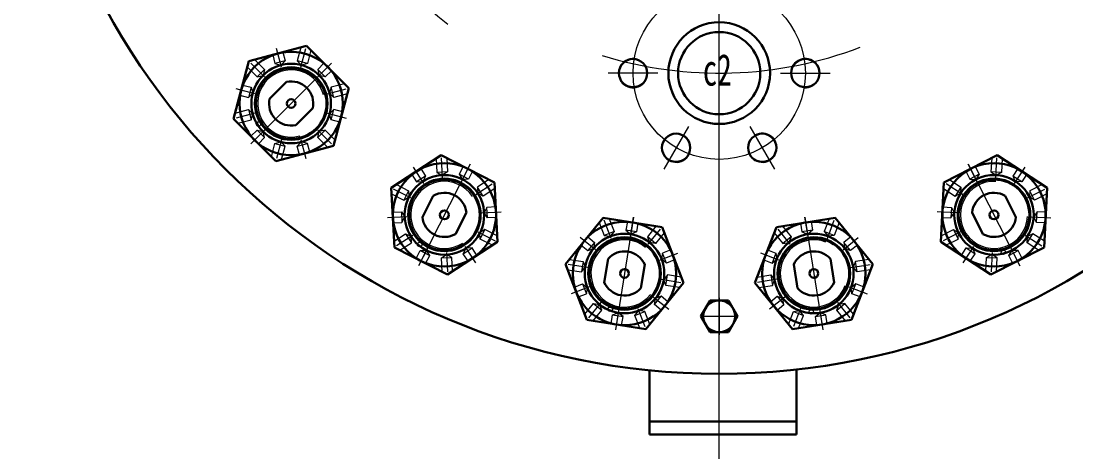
# Model space of a CAD drawing. Extents: x -2309 to 594, y 0 to 1373.
# Drawn here: x 100.3 to 219.7, y 71 to 119.7 of the extents above; entities that cross this region are included whole.
import ezdxf
from ezdxf.lldxf.tags import DXFTag

# ---------------------------------------------------------------- set-up
doc = ezdxf.new("R2010")
doc.units = 0
doc.header["$MEASUREMENT"] = 0
for name, color, linetype in [('Layer0', 7, 'Continuous'), ('Layer2', 7, 'Continuous'), ('Layer4', 7, 'Continuous'), ('Layer8', 7, 'Continuous')]:
    doc.layers.add(name, color=color, linetype=linetype)
doc.styles.add('PicadTxt 1', font='SIMFANG.TTF', dxfattribs={"height": 0.2})
tags = doc.linetypes.add('DASHED', pattern=[5.5, 4.5, -1]).pattern_tags.tags
tags[6:7] = [DXFTag(74, 4), DXFTag(75, 0), DXFTag(340, '0'), DXFTag(46, 0.0), DXFTag(50, 0.0), DXFTag(44, 0.0), DXFTag(45, 0.0)]
tags[4:5] = [DXFTag(74, 4), DXFTag(75, 0), DXFTag(340, '0'), DXFTag(46, 0.0), DXFTag(50, 0.0), DXFTag(44, 0.0), DXFTag(45, 0.0)]
tags = doc.linetypes.add('中心线', pattern=[20.6, 15, -1.8, 2, -1.8]).pattern_tags.tags
tags[10:11] = [DXFTag(74, 4), DXFTag(75, 0), DXFTag(340, '0'), DXFTag(46, 0.0), DXFTag(50, 0.0), DXFTag(44, 0.0), DXFTag(45, 0.0)]
tags[8:9] = [DXFTag(74, 4), DXFTag(75, 0), DXFTag(340, '0'), DXFTag(46, 0.0), DXFTag(50, 0.0), DXFTag(44, 0.0), DXFTag(45, 0.0)]
tags[6:7] = [DXFTag(74, 4), DXFTag(75, 0), DXFTag(340, '0'), DXFTag(46, 0.0), DXFTag(50, 0.0), DXFTag(44, 0.0), DXFTag(45, 0.0)]
tags[4:5] = [DXFTag(74, 4), DXFTag(75, 0), DXFTag(340, '0'), DXFTag(46, 0.0), DXFTag(50, 0.0), DXFTag(44, 0.0), DXFTag(45, 0.0)]
tags = doc.linetypes.add('实线', pattern=[0, 0]).pattern_tags.tags
tags[4:5] = [DXFTag(74, 4), DXFTag(75, 0), DXFTag(340, '0'), DXFTag(46, 0.0), DXFTag(50, 0.0), DXFTag(44, 0.0), DXFTag(45, 0.0)]

msp = doc.modelspace()

# ---------------------------------------------------------------- linework, layer by layer
at = {"layer": 'Layer0', "color": 0, "linetype": '实线', "lineweight": 30}
for p, q in [((171.45154, 72.94029), (171.45154, 80.1936)), ((188.09709, 72.94029), (188.09709, 80.2865)), ((188.09709, 74.40047), (171.45154, 74.40047)), ((171.45154, 72.94029), (188.09709, 72.94029))]:
    msp.add_line(p, q, dxfattribs=at)
for centre, radius in [((179.33588, 158.79918), 79), ((179.33588, 113.79917), 5.75), ((179.33588, 113.79917), 4.65), ((130.8991, 110.36235), 4.5), ((130.8991, 110.36235), 4.1), ((148.23756, 97.76522), 4.5), ((148.23756, 97.76522), 4.1), ((210.43426, 97.76523), 4.5), ((210.43426, 97.76523), 4.1), ((168.62015, 91.14252), 4.5), ((190.05167, 91.14252), 4.5), ((168.62015, 91.14252), 4.1), ((190.05167, 91.14252), 4.1)]:
    msp.add_circle(centre, radius, dxfattribs=at)
at = {"layer": 'Layer2', "color": 5, "linetype": '中心线', "lineweight": 5}
msp.add_line((179.33588, 60.42321), (179.33588, 260.16071), dxfattribs=at)
msp.add_circle((179.33588, 113.79917), 9.75, dxfattribs=at)
for radius, start, end in [(50, 124.9849625, -127.8704267), (45, -107.112212, -69.2191419)]:
    msp.add_arc((179.33588, 158.79918), radius, start, end, dxfattribs=at)
at = {"layer": 'Layer8', "color": 0, "linetype": '实线', "lineweight": 30}
for p, q in [((132.64618, 116.88237), (126.12618, 115.1354)), ((137.41911, 112.10936), (132.64618, 116.88237)), ((126.12618, 115.1354), (124.37908, 108.6153)), ((128.45505, 110.88817), (130.37335, 112.80649)), ((135.67203, 105.58939), (137.41911, 112.10936)), ((131.42488, 107.91827), (133.34318, 109.8366)), ((124.37918, 108.61537), (129.15213, 103.84239)), ((129.15213, 103.84239), (135.67203, 105.58939)), ((147.88434, 104.50601), (142.22329, 100.82975)), ((153.89861, 101.44152), (147.88434, 104.50601)), ((210.78755, 104.50599), (204.77323, 101.4416)), ((216.44854, 100.82963), (210.78755, 104.50599)), ((142.22329, 100.82975), (142.57653, 94.08888)), ((154.25182, 94.70078), (153.89861, 101.44152)), ((204.77323, 101.4416), (204.41991, 94.70086)), ((216.09528, 94.08899), (216.44854, 100.82963)), ((145.75065, 97.51005), (146.98227, 99.92727)), ((212.92119, 97.51001), (211.68954, 99.92722)), ((149.49287, 95.60324), (150.72449, 98.02047)), ((209.17893, 95.60329), (207.94728, 98.0205)), ((166.2012, 97.44423), (161.95325, 92.19855)), ((172.86809, 96.38825), (166.2012, 97.44423)), ((192.47068, 97.44419), (185.80378, 96.38831)), ((196.71854, 92.19843), (192.47068, 97.44419)), ((175.28702, 90.08657), (172.86809, 96.38825)), ((185.80378, 96.38831), (183.38474, 90.08668)), ((148.59088, 91.02452), (154.25182, 94.70078)), ((204.41991, 94.70086), (210.08101, 91.02446)), ((142.5766, 94.08898), (148.59088, 91.02452)), ((210.08097, 91.02457), (216.09528, 94.08899)), ((161.95325, 92.19855), (164.37224, 85.89676)), ((166.33381, 90.13134), (166.75818, 92.81085)), ((170.48211, 89.47426), (170.90649, 92.15377)), ((188.1897, 89.47431), (187.7653, 92.15382)), ((192.33802, 90.13129), (191.91361, 92.8108)), ((194.2996, 85.89686), (196.71854, 92.19843)), ((171.03917, 84.84092), (175.28702, 90.08657)), ((183.38474, 90.08668), (187.6327, 84.84083)), ((178.29669, 88.09914), (177.25735, 86.29915)), ((180.37506, 88.09914), (178.29669, 88.09914)), ((181.4144, 86.29915), (180.37506, 88.09914)), ((177.25735, 86.29915), (178.29669, 84.49913)), ((180.37506, 84.49913), (181.4144, 86.29915)), ((164.37228, 85.89687), (171.03917, 84.84092)), ((187.6327, 84.84095), (194.2996, 85.89686)), ((178.29669, 84.49913), (180.37506, 84.49913))]:
    msp.add_line(p, q, dxfattribs=at)
at = {"layer": 'Layer8', "color": 1, "linetype": 'DASHED', "lineweight": 5}
for p, q in [((128.80655, 115.85353), (129.06542, 114.8877)), ((129.96567, 116.16411), (130.22453, 115.19819)), ((131.97686, 116.70302), (131.57372, 115.1982)), ((133.13607, 116.39246), (132.7328, 114.88761)), ((126.79528, 115.31463), (127.89696, 114.21304)), ((130.22453, 115.19819), (129.06542, 114.8877)), ((129.06542, 114.8877), (129.73457, 114.70831)), ((130.22453, 115.19819), (129.73457, 114.70831)), ((132.7328, 114.88761), (131.57372, 115.1982)), ((131.57372, 115.1982), (132.06359, 114.70831)), ((132.7328, 114.88761), (132.06359, 114.70831)), ((134.60837, 114.92015), (133.90123, 114.21302)), ((125.94682, 114.46609), (127.04845, 113.36446)), ((127.89696, 114.21304), (127.04845, 113.36446)), ((127.04845, 113.36446), (127.71764, 113.54379)), ((127.89696, 114.21304), (127.71764, 113.54379)), ((134.74976, 113.36448), (133.90123, 114.21302)), ((133.90123, 114.21302), (134.08057, 113.54381)), ((134.74976, 113.36448), (134.08057, 113.54381)), ((135.45693, 114.07162), (134.74976, 113.36448)), ((125.40794, 112.45491), (126.37379, 112.19602)), ((136.92923, 112.59932), (135.42442, 112.19602)), ((125.09733, 111.29577), (126.06314, 111.03693)), ((126.37379, 112.19602), (126.06314, 111.03693)), ((126.06314, 111.03693), (126.55316, 111.52682)), ((126.37379, 112.19602), (126.55316, 111.52682)), ((135.42442, 112.19602), (135.24504, 111.52679)), ((135.73496, 111.03695), (135.24504, 111.52679)), ((135.73496, 111.03695), (135.42442, 112.19602)), ((137.23978, 111.44018), (135.73496, 111.03695)), ((124.55842, 109.28453), (126.06326, 109.68778)), ((126.06326, 109.68778), (126.37384, 108.52866)), ((126.06326, 109.68778), (126.55315, 109.19783)), ((126.37384, 108.52866), (126.55315, 109.19783)), ((135.73495, 109.68778), (135.24501, 109.19783)), ((135.42435, 108.52862), (135.24501, 109.19783)), ((135.42435, 108.52862), (135.73495, 109.68778)), ((136.70082, 109.4289), (135.73495, 109.68778)), ((124.86901, 108.12539), (126.37384, 108.52866)), ((136.39035, 108.26987), (135.42435, 108.52862)), ((126.34137, 106.65316), (127.04846, 107.36025)), ((127.04846, 107.36025), (127.89702, 106.51172)), ((127.04846, 107.36025), (127.71764, 107.18083)), ((127.18983, 105.80456), (127.89702, 106.51172)), ((127.89702, 106.51172), (127.71764, 107.18083)), ((133.90129, 106.5117), (134.74981, 107.36026)), ((133.90129, 106.5117), (134.08051, 107.18089)), ((135.00293, 105.41016), (133.90129, 106.5117)), ((134.74981, 107.36026), (134.08051, 107.18089)), ((135.85137, 106.25862), (134.74981, 107.36026)), ((128.6622, 104.3323), (129.06537, 105.83704)), ((129.06537, 105.83704), (129.73456, 106.01636)), ((129.06537, 105.83704), (130.22454, 105.52648)), ((130.22454, 105.52648), (129.73456, 106.01636)), ((129.82131, 104.02163), (130.22454, 105.52648)), ((131.57371, 105.52647), (132.06362, 106.0164)), ((131.57371, 105.52647), (132.73281, 105.83707)), ((131.83252, 104.5606), (131.57371, 105.52647)), ((132.73281, 105.83707), (132.06362, 106.0164)), ((132.99164, 104.87118), (132.73281, 105.83707)), ((147.3032, 104.1286), (147.38481, 102.57285)), ((148.50165, 104.19146), (148.58313, 102.63564)), ((210.1702, 104.19148), (210.08874, 102.6357)), ((211.36857, 104.12864), (211.28705, 102.57287)), ((145.55698, 102.99458), (146.10165, 102.15592)), ((150.35686, 103.24618), (149.90284, 102.35513)), ((151.42609, 102.7014), (150.97205, 101.81033)), ((207.24577, 102.70139), (207.69977, 101.81035)), ((208.31498, 103.24621), (208.76899, 102.35513)), ((213.11486, 102.99454), (212.57018, 102.15594)), ((144.55057, 102.34101), (145.09522, 101.50245)), ((146.10165, 102.15592), (145.09522, 101.50245)), ((145.09522, 101.50245), (145.78706, 101.53861)), ((146.10165, 102.15592), (145.78706, 101.53861)), ((148.58313, 102.63564), (147.38481, 102.57285)), ((147.38481, 102.57285), (148.00209, 102.25832)), ((148.58313, 102.63564), (148.00209, 102.25832)), ((150.97205, 101.81033), (149.90284, 102.35513)), ((149.90284, 102.35513), (150.2802, 101.7741)), ((150.97205, 101.81033), (150.2802, 101.7741)), ((153.2813, 101.75611), (151.97477, 100.90754)), ((205.39055, 101.75612), (206.69713, 100.90756)), ((208.76899, 102.35513), (207.69977, 101.81035)), ((207.69977, 101.81035), (208.39165, 101.77412)), ((208.76899, 102.35513), (208.39165, 101.77412)), ((211.28705, 102.57287), (210.08874, 102.6357)), ((210.08874, 102.6357), (210.66978, 102.25829)), ((211.28705, 102.57287), (210.66978, 102.25829)), ((213.57663, 101.50234), (212.57018, 102.15594)), ((212.57018, 102.15594), (212.88475, 101.53857)), ((213.57663, 101.50234), (212.88475, 101.53857)), ((214.12122, 102.34111), (213.57663, 101.50234)), ((142.80427, 101.20697), (144.19243, 100.49973)), ((144.19243, 100.49973), (143.64768, 99.43048)), ((144.19243, 100.49973), (144.2287, 99.80782)), ((152.62828, 99.90116), (151.97477, 100.90754)), ((151.97477, 100.90754), (152.01097, 100.21564)), ((153.93484, 100.74967), (152.62828, 99.90116)), ((204.73697, 100.74961), (206.04357, 99.90119)), ((206.69713, 100.90756), (206.04357, 99.90119)), ((206.69713, 100.90756), (206.66086, 100.2157)), ((214.47936, 100.49978), (214.44313, 99.8078)), ((215.86748, 101.207), (214.47936, 100.49978)), ((215.02417, 99.43056), (214.47936, 100.49978)), ((142.25955, 100.13777), (143.64768, 99.43048)), ((143.64768, 99.43048), (144.2287, 99.80782)), ((152.62828, 99.90116), (152.01097, 100.21564)), ((206.04357, 99.90119), (206.66086, 100.2157)), ((215.02417, 99.43056), (214.44313, 99.8078)), ((216.41223, 100.13789), (215.02417, 99.43056)), ((142.36853, 98.0585), (143.36711, 98.11074)), ((143.36711, 98.11074), (143.42984, 96.91239)), ((143.36711, 98.11074), (143.74449, 97.52973)), ((153.04518, 98.61802), (152.73063, 98.00065)), ((153.10799, 97.41961), (152.73063, 98.00065)), ((154.04378, 98.67029), (153.04518, 98.61802)), ((153.10799, 97.41961), (153.04518, 98.61802)), ((204.62802, 98.67033), (205.62665, 98.61803)), ((205.62665, 98.61803), (205.56376, 97.41971)), ((205.56376, 97.41971), (205.94116, 98.00067)), ((205.62665, 98.61803), (205.94116, 98.00067)), ((215.30471, 98.1108), (214.92736, 97.52979)), ((215.24193, 96.91245), (215.30471, 98.1108)), ((216.30331, 98.05849), (215.30471, 98.1108)), ((142.43131, 96.86011), (143.42984, 96.91239)), ((143.42984, 96.91239), (143.74449, 97.52973)), ((154.10667, 97.47204), (153.10799, 97.41961)), ((165.76513, 96.90572), (166.32349, 95.45133)), ((166.88549, 97.33584), (167.44376, 95.88135)), ((168.94201, 97.01011), (168.78556, 96.02238)), ((170.12726, 96.82241), (169.9708, 95.83465)), ((188.54459, 96.82239), (188.70103, 95.83466)), ((189.72983, 97.01014), (189.88627, 96.02238)), ((191.78635, 97.33585), (191.22813, 95.88139)), ((192.90665, 96.90577), (192.34837, 95.45133)), ((204.56521, 97.47197), (205.56376, 97.41971)), ((215.24193, 96.91245), (214.92736, 97.52979)), ((216.2405, 96.86013), (215.24193, 96.91245)), ((142.54029, 94.78078), (143.84687, 95.62931)), ((143.84687, 95.62931), (144.50043, 94.6229)), ((143.84687, 95.62931), (144.46418, 95.31472)), ((152.82751, 96.1), (152.24639, 95.72258)), ((152.28273, 95.03077), (152.24639, 95.72258)), ((152.28273, 95.03077), (152.82751, 96.1)), ((154.21558, 95.39268), (152.82751, 96.1)), ((167.44376, 95.88135), (166.32349, 95.45133)), ((167.44376, 95.88135), (167.00776, 95.34295)), ((169.9708, 95.83465), (168.78556, 96.02238)), ((168.78556, 96.02238), (169.32401, 95.5864)), ((169.9708, 95.83465), (169.32401, 95.5864)), ((172.18378, 96.49668), (171.20341, 95.2859)), ((173.11634, 95.74146), (172.13593, 94.53072)), ((185.55546, 95.7414), (186.53593, 94.53074)), ((186.48807, 96.49668), (187.46848, 95.2859)), ((189.88627, 96.02238), (188.70103, 95.83466)), ((188.70103, 95.83466), (189.34785, 95.5864)), ((189.88627, 96.02238), (189.34785, 95.5864)), ((192.34837, 95.45133), (191.22813, 95.88139)), ((191.22813, 95.88139), (191.6641, 95.3429)), ((204.45621, 95.39261), (205.84433, 96.09995)), ((205.84433, 96.09995), (206.38917, 95.03075)), ((205.84433, 96.09995), (206.42541, 95.7226)), ((206.38917, 95.03075), (206.42541, 95.7226)), ((214.17144, 94.62285), (214.825, 95.62932)), ((214.825, 95.62932), (214.20768, 95.3147)), ((216.13159, 94.7808), (214.825, 95.62932)), ((143.19387, 93.77434), (144.50043, 94.6229)), ((144.50043, 94.6229), (144.46418, 95.31472)), ((153.67085, 94.32356), (152.28273, 95.03077)), ((163.69961, 94.35501), (164.47674, 93.72579)), ((164.45481, 95.28759), (165.23198, 94.65829)), ((165.23198, 94.65829), (164.47674, 93.72579)), ((165.23198, 94.65829), (165.12355, 93.97398)), ((166.32349, 95.45133), (167.00776, 95.34295)), ((172.13593, 94.53072), (171.20341, 95.2859)), ((171.20341, 95.2859), (171.45165, 94.63905)), ((172.13593, 94.53072), (171.45165, 94.63905)), ((187.46848, 95.2859), (186.53593, 94.53074)), ((186.53593, 94.53074), (187.22019, 94.63911)), ((187.46848, 95.2859), (187.22019, 94.63911)), ((192.34837, 95.45133), (191.6641, 95.3429)), ((194.21702, 95.28754), (193.43986, 94.6583)), ((194.19508, 93.72568), (193.43986, 94.6583)), ((193.43986, 94.6583), (193.54826, 93.97395)), ((194.97221, 94.35511), (194.19508, 93.72568)), ((205.00104, 94.32346), (206.38917, 95.03075)), ((214.17144, 94.62285), (214.20768, 95.3147)), ((215.47794, 93.77442), (214.17144, 94.62285)), ((145.04911, 92.82915), (145.50309, 93.72014)), ((145.50309, 93.72014), (146.19496, 93.75629)), ((145.50309, 93.72014), (146.57233, 93.17536)), ((146.11827, 92.28427), (146.57233, 93.17536)), ((146.57233, 93.17536), (146.19496, 93.75629)), ((147.89199, 92.89474), (148.47301, 93.27208)), ((149.09039, 92.95759), (148.47301, 93.27208)), ((150.37353, 93.37449), (151.37992, 94.02807)), ((150.37353, 93.37449), (150.68807, 93.99184)), ((150.91814, 92.53587), (150.37353, 93.37449)), ((151.37992, 94.02807), (150.68807, 93.99184)), ((151.92456, 93.18944), (151.37992, 94.02807)), ((164.47674, 93.72579), (165.12355, 93.97398)), ((172.92894, 93.43922), (172.82056, 92.75486)), ((173.86251, 93.79751), (172.92894, 93.43922)), ((173.359, 92.31887), (172.92894, 93.43922)), ((184.8093, 93.79755), (185.7429, 93.43922)), ((185.7429, 93.43922), (185.31278, 92.31898)), ((185.7429, 93.43922), (185.85123, 92.75489)), ((194.19508, 93.72568), (193.54826, 93.97395)), ((206.74726, 93.18947), (207.29195, 94.02804)), ((207.29195, 94.02804), (208.29831, 93.37441)), ((207.29195, 94.02804), (207.98382, 93.99184)), ((207.75368, 92.53586), (208.29831, 93.37441)), ((208.29831, 93.37441), (207.98382, 93.99184)), ((209.58146, 92.95762), (210.19882, 93.27213)), ((210.77982, 92.89481), (210.19882, 93.27213)), ((212.09952, 93.17536), (212.47694, 93.75634)), ((212.09952, 93.17536), (213.16873, 93.72017)), ((212.5535, 92.28437), (212.09952, 93.17536)), ((213.16873, 93.72017), (212.47694, 93.75634)), ((213.62275, 92.82907), (213.16873, 93.72017)), ((147.89199, 92.89474), (149.09039, 92.95759)), ((147.97354, 91.33906), (147.89199, 92.89474)), ((149.17192, 91.40178), (149.09039, 92.95759)), ((162.38922, 92.73684), (163.928, 92.49318)), ((163.928, 92.49318), (163.74032, 91.30792)), ((163.928, 92.49318), (164.1763, 91.84634)), ((173.359, 92.31887), (172.82056, 92.75486)), ((174.2926, 92.67734), (173.359, 92.31887)), ((184.37925, 92.67725), (185.31278, 92.31898)), ((185.31278, 92.31898), (185.85123, 92.75489)), ((194.74381, 92.49323), (194.49552, 91.84632)), ((196.28254, 92.73688), (194.74381, 92.49323)), ((194.93156, 91.30799), (194.74381, 92.49323)), ((209.49995, 91.40182), (209.58146, 92.95762)), ((209.58146, 92.95762), (210.77982, 92.89481)), ((210.69834, 91.33902), (210.77982, 92.89481)), ((162.20156, 91.55164), (163.74032, 91.30792)), ((163.74032, 91.30792), (164.1763, 91.84634)), ((173.50003, 90.97717), (173.06399, 90.43865)), ((173.31233, 89.79192), (173.50003, 90.97717)), ((175.03874, 90.73341), (173.50003, 90.97717)), ((183.63303, 90.73334), (185.17179, 90.97712)), ((185.17179, 90.97712), (185.35957, 89.79188)), ((185.17179, 90.97712), (185.60783, 90.43867)), ((194.93156, 91.30799), (194.49552, 91.84632)), ((196.47025, 91.55176), (194.93156, 91.30799)), ((162.94774, 89.60782), (163.8813, 89.96608)), ((163.8813, 89.96608), (164.31128, 88.84576)), ((163.8813, 89.96608), (164.41976, 89.53012)), ((164.31128, 88.84576), (164.41976, 89.53012)), ((173.31233, 89.79192), (173.06399, 90.43865)), ((174.85105, 89.54828), (173.31233, 89.79192)), ((183.82081, 89.54816), (185.35957, 89.79188)), ((185.35957, 89.79188), (185.60783, 90.43867)), ((194.79053, 89.96613), (194.25211, 89.53016)), ((194.36051, 88.84583), (194.25211, 89.53016)), ((194.36051, 88.84583), (194.79053, 89.96613)), ((195.7241, 89.6078), (194.79053, 89.96613)), ((163.37777, 88.48748), (164.31128, 88.84576)), ((172.00838, 87.62673), (172.76355, 88.55932)), ((172.76355, 88.55932), (172.11676, 88.31106)), ((173.54069, 87.93003), (172.76355, 88.55932)), ((185.13114, 87.93006), (185.9083, 88.55927)), ((185.9083, 88.55927), (186.66343, 87.62665)), ((185.9083, 88.55927), (186.55512, 88.31104)), ((195.29404, 88.48749), (194.36051, 88.84583)), ((164.12396, 86.54359), (165.10438, 87.75435)), ((165.10438, 87.75435), (166.03696, 86.99915)), ((165.10438, 87.75435), (165.78869, 87.64592)), ((166.03696, 86.99915), (165.78869, 87.64592)), ((172.00838, 87.62673), (172.11676, 88.31106)), ((172.78549, 86.99746), (172.00838, 87.62673)), ((185.88633, 86.99744), (186.66343, 87.62665)), ((186.66343, 87.62665), (186.55512, 88.31104)), ((192.63489, 86.99909), (193.56748, 87.75434)), ((192.63489, 86.99909), (192.88316, 87.64588)), ((193.56748, 87.75434), (192.88316, 87.64588)), ((194.54792, 86.54359), (193.56748, 87.75434)), ((165.05657, 85.78838), (166.03696, 86.99915)), ((167.11308, 85.46275), (167.26951, 86.45042)), ((167.26951, 86.45042), (167.91635, 86.6986)), ((167.26951, 86.45042), (168.45476, 86.26272)), ((168.45476, 86.26272), (167.91635, 86.6986)), ((168.29829, 85.27493), (168.45476, 86.26272)), ((169.79655, 86.40362), (170.23253, 86.94204)), ((169.79655, 86.40362), (170.91688, 86.83372)), ((170.35484, 84.94929), (169.79655, 86.40362)), ((170.91688, 86.83372), (170.23253, 86.94204)), ((171.47519, 85.37926), (170.91688, 86.83372)), ((187.19669, 85.37928), (187.75498, 86.83375)), ((187.75498, 86.83375), (188.43931, 86.94208)), ((187.75498, 86.83375), (188.87528, 86.40369)), ((188.31702, 84.94923), (188.87528, 86.40369)), ((188.87528, 86.40369), (188.43931, 86.94208)), ((190.21708, 86.2627), (190.75556, 86.69862)), ((190.21708, 86.2627), (191.40232, 86.45045)), ((190.37351, 85.27503), (190.21708, 86.2627)), ((191.40232, 86.45045), (190.75556, 86.69862)), ((191.55875, 85.46265), (191.40232, 86.45045)), ((193.61527, 85.78846), (192.63489, 86.99909))]:
    msp.add_line(p, q, dxfattribs=at)
at = {"layer": 'Layer8', "color": 5, "linetype": '中心线', "lineweight": 5}
for p, q in [((129.80021, 114.46335), (129.23087, 116.58837)), ((131.99801, 114.46338), (132.56735, 116.58839)), ((127.89697, 113.36446), (126.34133, 114.92016)), ((135.45686, 114.92009), (126.34134, 105.80462)), ((133.90128, 113.36447), (135.45689, 114.92015)), ((172.38586, 113.79916), (166.78589, 113.79914)), ((186.28589, 113.79916), (191.88586, 113.79919)), ((126.79811, 111.46122), (124.67311, 112.03064)), ((135.00012, 111.46126), (137.12521, 112.03061)), ((126.79809, 109.26349), (124.67303, 108.69409)), ((135.00009, 109.26349), (137.12515, 108.69408)), ((175.86087, 107.78027), (173.06091, 102.93053)), ((182.81088, 107.78027), (185.6109, 102.93056)), ((127.89705, 107.36026), (126.34134, 105.80462)), ((129.80024, 106.26137), (129.23085, 104.13632)), ((131.99799, 106.26136), (132.56738, 104.13637)), ((133.90122, 107.36017), (135.45685, 105.80457)), ((148.01541, 102.00511), (147.90021, 104.20206)), ((210.65642, 102.00511), (210.77163, 104.20214)), ((145.92518, 101.32593), (144.72704, 103.17101)), ((151.16383, 103.50831), (145.3113, 92.02214)), ((150.16511, 101.54813), (151.16384, 103.50838)), ((208.5068, 101.54818), (207.50797, 103.50838)), ((207.50802, 103.50833), (213.3605, 92.02213)), ((212.74662, 101.32594), (213.94484, 103.17103)), ((144.45467, 99.69268), (142.49443, 100.69153)), ((151.79828, 100.07763), (153.64343, 101.27581)), ((206.87354, 100.07764), (205.02846, 101.27578)), ((214.21721, 99.69269), (216.17739, 100.69148)), ((152.4774, 97.98742), (154.67442, 98.10256)), ((206.19441, 97.9874), (203.99745, 98.1026)), ((143.99772, 97.54303), (141.80077, 97.42792)), ((167.09867, 95.10625), (166.31022, 97.16007)), ((169.62849, 97.50879), (167.61182, 84.77626)), ((169.28437, 95.33593), (169.62848, 97.50886)), ((189.38755, 95.33594), (189.04334, 97.50886)), ((189.04337, 97.5088), (191.05997, 84.77625)), ((191.57316, 95.10624), (192.36164, 97.16013)), ((214.67411, 97.54306), (216.87105, 97.42792)), ((152.02047, 95.83768), (153.98068, 94.83894)), ((171.29203, 94.44207), (172.6766, 96.15179)), ((187.3798, 94.44208), (185.99528, 96.15174)), ((206.65138, 95.83773), (204.6911, 94.83897)), ((144.67684, 95.45286), (142.83174, 94.25465)), ((165.32063, 93.81439), (163.61096, 95.19892)), ((193.35117, 93.8144), (195.06092, 95.19892)), ((213.99497, 95.45287), (215.84006, 94.25468)), ((146.31014, 93.98238), (145.3113, 92.02214)), ((148.45976, 93.52538), (148.57491, 91.32839)), ((150.54995, 94.20452), (151.74813, 92.35949)), ((172.58382, 92.66402), (174.63772, 93.45244)), ((186.08799, 92.66401), (184.03416, 93.45246)), ((208.1219, 94.20452), (206.92369, 92.35949)), ((210.21206, 93.52537), (210.09691, 91.32836)), ((212.36174, 93.98241), (213.3605, 92.02213)), ((164.42679, 91.80666), (162.25383, 92.15088)), ((194.24509, 91.80665), (196.41798, 92.15082)), ((164.65649, 89.62102), (162.60263, 88.83265)), ((172.81356, 90.4783), (174.98645, 90.13418)), ((185.85831, 90.47834), (183.68534, 90.13422)), ((194.01536, 89.62104), (196.06919, 88.83265)), ((171.91968, 88.47066), (173.62936, 87.08618)), ((179.33588, 88.39912), (179.33588, 84.19911)), ((186.75217, 88.47065), (185.04246, 87.08619)), ((165.94826, 87.84301), (164.56374, 86.13327)), ((170.14166, 87.17886), (170.93008, 85.12498)), ((188.53016, 87.17884), (187.74174, 85.12495)), ((192.72355, 87.84302), (194.10807, 86.13331)), ((167.95603, 86.94921), (167.61182, 84.77626)), ((177.23587, 86.29915), (181.43588, 86.29915)), ((190.71586, 86.94923), (191.05997, 84.77625))]:
    msp.add_line(p, q, dxfattribs=at)
at = {"layer": 'Layer8', "color": 0, "linetype": '实线', "lineweight": 30}
for centre, radius in [((130.8991, 110.36235), 5.84567), ((169.58588, 113.79916), 1.6), ((189.08588, 113.79919), 1.6), ((130.8991, 110.36235), 4), ((130.8991, 110.36235), 0.5), ((174.46091, 105.35542), 1.6), ((184.21091, 105.35544), 1.6), ((148.23756, 97.76522), 5.84567), ((210.43426, 97.76523), 5.84567), ((148.23756, 97.76522), 4), ((210.43426, 97.76523), 4), ((148.23756, 97.76522), 0.5), ((210.43426, 97.76523), 0.5), ((168.62015, 91.14252), 5.84567), ((190.05167, 91.14252), 5.84567), ((168.62015, 91.14252), 4), ((190.05167, 91.14252), 4), ((168.62015, 91.14252), 0.5), ((190.05167, 91.14252), 0.5), ((179.33588, 86.29915), 1.8)]:
    msp.add_circle(centre, radius, dxfattribs=at)
at = {"layer": 'Layer8', "color": 1, "linetype": '实线', "lineweight": 5}
for centre in [(127.20703, 108.04402), (145.44261, 94.41945), (211.49821, 93.53746), (166.99589, 87.09681), (189.7571, 86.7929)]:
    msp.add_circle(centre, 0.25, dxfattribs=at)
for centre, radius, start, end in [((169.58588, 113.79916), 1.65, 85.1454268, 0.0002649), ((189.08588, 113.79919), 1.65, -94.8535173, -179.9997351), ((130.8991, 110.36235), 3.8, 14.999324, 284.9997536), ((174.46091, 105.35542), 1.65, 145.1468411, 60.0003108), ((184.21091, 105.35544), 1.65, -154.8537705, 120.0000156), ((148.23756, 97.76522), 3.8, 32.999324, 302.9997536), ((210.43426, 97.76523), 3.8, 86.999324, 356.9997536), ((168.62015, 91.14252), 3.8, 50.999324, 320.9997536), ((190.05167, 91.14252), 3.8, 68.999324, 338.9997536)]:
    msp.add_arc(centre, radius, start, end, dxfattribs=at)
at = {"layer": 'Layer8', "color": 0, "linetype": '实线', "lineweight": 30}
for centre, start, end in [((130.8991, 110.36235), 347.8599481, 102.139628), ((130.8991, 110.36235), 167.8584396, 282.1406244), ((148.23756, 97.76522), 5.8599481, 120.139628), ((210.43426, 97.76523), 59.8599481, 174.139628), ((148.23756, 97.76522), 185.8584396, 300.1406244), ((210.43426, 97.76523), 239.8584396, 354.1406244), ((168.62015, 91.14252), 23.8599481, 138.139628), ((190.05167, 91.14252), 41.8599481, 156.139628), ((168.62015, 91.14252), 203.8584396, 318.1406244), ((190.05167, 91.14252), 221.8584396, 336.1406244)]:
    msp.add_arc(centre, 2.5, start, end, dxfattribs=at)

# ---------------------------------------------------------------- texts
at = {"layer": 'Layer4', "color": 2, "style": 'PicadTxt 1', "width": 0.674667}
msp.add_text('c2', height=3.571429, dxfattribs=at).set_placement((177.47864, 112.38893))

doc.saveas('drawing.dxf')
